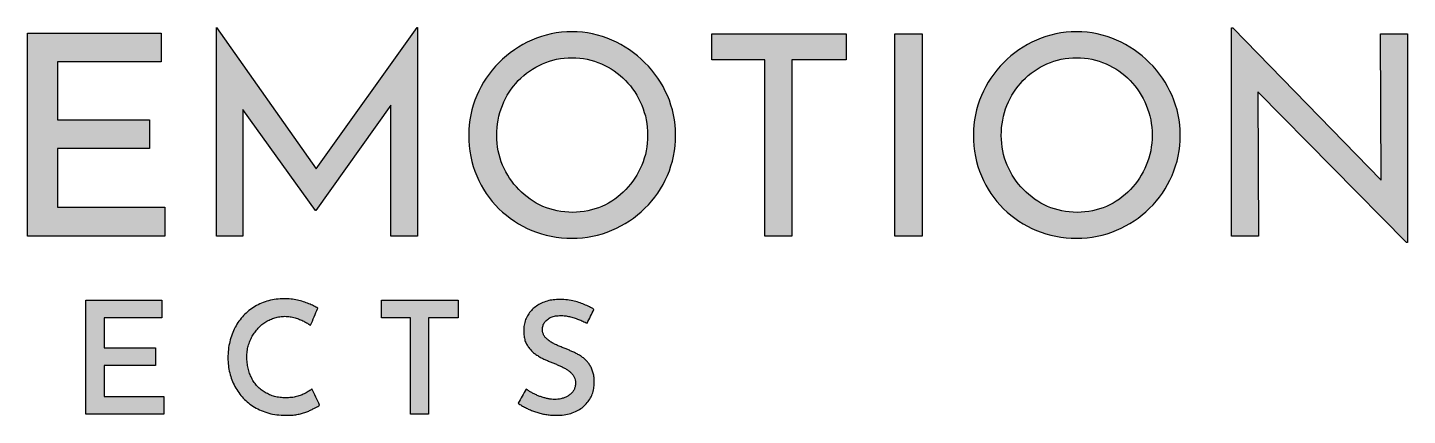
# Model space of a CAD drawing. Extents: x 6 to 227, y 4 to 43.
# Drawn here: x 114.3 to 227.1, y 5.8 to 37.6 of the extents above; entities that cross this region are included whole.
import ezdxf

# ---------------------------------------------------------------- set-up
doc = ezdxf.new("R2010")
doc.units = 0
doc.layers.add('fill-base', color=255, linetype='CONTINUOUS')
doc.layers.add('logo-outline', color=7, linetype='CONTINUOUS')
doc.layers.add('fill-hero', color=102, linetype='CONTINUOUS', true_color=0x00d528)

msp = doc.modelspace()

# ---------------------------------------------------------------- hatches: boundary and pattern name
at = {"layer": 'fill-base', "linetype": 'Continuous'}
h = msp.add_hatch(color=256, dxfattribs=at)
h.dxf.hatch_style = 1
h.paths.add_polyline_path([(114.31, 37.14), (125.22, 37.14), (125.22, 34.78), (116.76, 34.78), (116.76, 30.04), (124.28, 30.04), (124.28, 27.69), (116.76, 27.69), (116.76, 22.89), (125.54, 22.89), (125.54, 20.53), (114.31, 20.53), (114.31, 37.14)])
at = {"layer": 'fill-hero', "linetype": 'Continuous'}
h = msp.add_hatch(color=256, dxfattribs=at)
h.dxf.hatch_style = 1
h.paths.add_polyline_path([(129.74, 20.53), (129.74, 37.59), (129.76, 37.59), (137.9, 26.04), (146.14, 37.59), (146.18, 37.59), (146.18, 20.53), (143.99, 20.53), (143.99, 31.24), (137.88, 22.61), (137.84, 22.61), (131.89, 30.9), (131.89, 20.53)])
h = msp.add_hatch(color=256, dxfattribs=at)
h.dxf.hatch_style = 1
edge = h.paths.add_edge_path(flags=16)
edge.add_spline(control_points=[(163.18, 33.27), (162.61, 33.85), (161.96, 34.3), (161.21, 34.63)], knot_values=[9, 9, 9, 9, 10, 10, 10, 10], degree=3, periodic=0)
edge.add_spline(control_points=[(161.21, 34.63), (160.46, 34.96), (159.67, 35.12), (158.81, 35.12)], knot_values=[10, 10, 10, 10, 11, 11, 11, 11], degree=3, periodic=0)
edge.add_spline(control_points=[(158.81, 35.12), (157.94, 35.12), (157.13, 34.95), (156.39, 34.62)], knot_values=[11, 11, 11, 11, 12, 12, 12, 12], degree=3, periodic=0)
edge.add_spline(control_points=[(156.39, 34.62), (155.64, 34.28), (154.98, 33.83), (154.42, 33.25)], knot_values=[12, 12, 12, 12, 13, 13, 13, 13], degree=3, periodic=0)
edge.add_spline(control_points=[(154.42, 33.25), (153.85, 32.67), (153.42, 31.99), (153.12, 31.22), (152.81, 30.45), (152.66, 29.63), (152.66, 28.76)], knot_values=[13, 13, 13, 13, 14, 14, 14, 15, 15, 15, 15], degree=3, periodic=0)
edge.add_spline(control_points=[(152.66, 28.76), (152.66, 27.89), (152.82, 27.08), (153.14, 26.33)], knot_values=[15, 15, 15, 15, 16, 16, 16, 16], degree=3, periodic=0)
edge.add_spline(control_points=[(153.14, 26.33), (153.46, 25.57), (153.9, 24.91), (154.47, 24.33)], knot_values=[0, 0, 0, 0, 1, 1, 1, 1], degree=3, periodic=0)
edge.add_spline(control_points=[(154.47, 24.33), (155.03, 23.75), (155.69, 23.29), (156.43, 22.96), (157.18, 22.64), (157.99, 22.47), (158.86, 22.47)], knot_values=[1, 1, 1, 1, 2, 2, 2, 3, 3, 3, 3], degree=3, periodic=0)
edge.add_spline(control_points=[(158.86, 22.47), (159.71, 22.47), (160.51, 22.64), (161.26, 22.96)], knot_values=[3, 3, 3, 3, 4, 4, 4, 4], degree=3, periodic=0)
edge.add_spline(control_points=[(161.26, 22.96), (162.01, 23.29), (162.65, 23.75), (163.2, 24.33)], knot_values=[4, 4, 4, 4, 5, 5, 5, 5], degree=3, periodic=0)
edge.add_spline(control_points=[(163.2, 24.33), (163.75, 24.9), (164.19, 25.57), (164.51, 26.33)], knot_values=[5, 5, 5, 5, 6, 6, 6, 6], degree=3, periodic=0)
edge.add_spline(control_points=[(164.51, 26.33), (164.83, 27.08), (164.99, 27.9), (164.99, 28.79)], knot_values=[6, 6, 6, 6, 7, 7, 7, 7], degree=3, periodic=0)
edge.add_spline(control_points=[(164.99, 28.79), (164.99, 29.66), (164.83, 30.47), (164.51, 31.24)], knot_values=[7, 7, 7, 7, 8, 8, 8, 8], degree=3, periodic=0)
edge.add_spline(control_points=[(164.51, 31.24), (164.19, 32.01), (163.74, 32.69), (163.18, 33.27)], knot_values=[8, 8, 8, 8, 9, 9, 9, 9], degree=3, periodic=0)
edge = h.paths.add_edge_path()
edge.add_spline(control_points=[(151.02, 32.02), (151.46, 33.04), (152.06, 33.94), (152.84, 34.72), (153.62, 35.51), (154.51, 36.13), (155.53, 36.57), (156.54, 37.02), (157.64, 37.25), (158.81, 37.25), (159.97, 37.25), (161.06, 37.02), (162.07, 36.57), (163.09, 36.12), (163.99, 35.51), (164.77, 34.72), (165.56, 33.94), (166.17, 33.04), (166.61, 32.02), (167.05, 31.01), (167.28, 29.93), (167.28, 28.79), (167.28, 27.61), (167.05, 26.51), (166.61, 25.49), (166.17, 24.47), (165.56, 23.57), (164.77, 22.8), (163.99, 22.03), (163.09, 21.43), (162.07, 21), (161.06, 20.56), (159.97, 20.35), (158.81, 20.35), (157.64, 20.35), (156.54, 20.56), (155.53, 20.99), (154.51, 21.41), (153.62, 22.01), (152.84, 22.77), (152.06, 23.53), (151.46, 24.43), (151.02, 25.45), (150.59, 26.47), (150.37, 27.58), (150.37, 28.79), (150.37, 29.93), (150.59, 31.01), (151.02, 32.02)], knot_values=[0, 0, 0, 0, 1, 1, 1, 2, 2, 2, 3, 3, 3, 4, 4, 4, 5, 5, 5, 6, 6, 6, 7, 7, 7, 8, 8, 8, 9, 9, 9, 10, 10, 10, 11, 11, 11, 12, 12, 12, 13, 13, 13, 14, 14, 14, 15, 15, 15, 16, 16, 16, 16], degree=3, periodic=0)
h = msp.add_hatch(color=256, dxfattribs=at)
h.dxf.hatch_style = 1
edge = h.paths.add_edge_path(flags=16)
edge.add_spline(control_points=[(204.45, 24.33), (205, 24.9), (205.43, 25.57), (205.75, 26.33)], knot_values=[5, 5, 5, 5, 6, 6, 6, 6], degree=3, periodic=0)
edge.add_spline(control_points=[(205.75, 26.33), (206.07, 27.08), (206.23, 27.9), (206.23, 28.79)], knot_values=[6, 6, 6, 6, 7, 7, 7, 7], degree=3, periodic=0)
edge.add_spline(control_points=[(206.23, 28.79), (206.23, 29.66), (206.07, 30.47), (205.75, 31.24)], knot_values=[7, 7, 7, 7, 8, 8, 8, 8], degree=3, periodic=0)
edge.add_spline(control_points=[(205.75, 31.24), (205.43, 32.01), (204.99, 32.69), (204.43, 33.27)], knot_values=[8, 8, 8, 8, 9, 9, 9, 9], degree=3, periodic=0)
edge.add_spline(control_points=[(204.43, 33.27), (203.86, 33.85), (203.2, 34.3), (202.46, 34.63)], knot_values=[9, 9, 9, 9, 10, 10, 10, 10], degree=3, periodic=0)
edge.add_spline(control_points=[(202.46, 34.63), (201.71, 34.96), (200.91, 35.12), (200.06, 35.12)], knot_values=[10, 10, 10, 10, 11, 11, 11, 11], degree=3, periodic=0)
edge.add_spline(control_points=[(200.06, 35.12), (199.19, 35.12), (198.38, 34.95), (197.63, 34.62)], knot_values=[11, 11, 11, 11, 12, 12, 12, 12], degree=3, periodic=0)
edge.add_spline(control_points=[(197.63, 34.62), (196.88, 34.28), (196.23, 33.83), (195.66, 33.25)], knot_values=[12, 12, 12, 12, 13, 13, 13, 13], degree=3, periodic=0)
edge.add_spline(control_points=[(195.66, 33.25), (195.1, 32.67), (194.67, 31.99), (194.36, 31.22)], knot_values=[13, 13, 13, 13, 14, 14, 14, 14], degree=3, periodic=0)
edge.add_spline(control_points=[(194.36, 31.22), (194.05, 30.45), (193.9, 29.63), (193.9, 28.76)], knot_values=[14, 14, 14, 14, 15, 15, 15, 15], degree=3, periodic=0)
edge.add_spline(control_points=[(193.9, 28.76), (193.9, 27.89), (194.06, 27.08), (194.38, 26.33)], knot_values=[15, 15, 15, 15, 16, 16, 16, 16], degree=3, periodic=0)
edge.add_spline(control_points=[(194.38, 26.33), (194.7, 25.57), (195.15, 24.91), (195.71, 24.33)], knot_values=[0, 0, 0, 0, 1, 1, 1, 1], degree=3, periodic=0)
edge.add_spline(control_points=[(195.71, 24.33), (196.27, 23.75), (196.93, 23.29), (197.68, 22.96), (198.42, 22.64), (199.23, 22.47), (200.1, 22.47)], knot_values=[1, 1, 1, 1, 2, 2, 2, 3, 3, 3, 3], degree=3, periodic=0)
edge.add_spline(control_points=[(200.1, 22.47), (200.96, 22.47), (201.76, 22.64), (202.5, 22.96), (203.25, 23.29), (203.9, 23.75), (204.45, 24.33)], knot_values=[3, 3, 3, 3, 4, 4, 4, 5, 5, 5, 5], degree=3, periodic=0)
edge = h.paths.add_edge_path()
edge.add_spline(control_points=[(192.27, 32.02), (192.7, 33.04), (193.31, 33.94), (194.08, 34.72), (194.86, 35.51), (195.76, 36.13), (196.77, 36.57), (197.79, 37.02), (198.88, 37.25), (200.06, 37.25), (201.21, 37.25), (202.3, 37.02), (203.32, 36.57), (204.33, 36.12), (205.23, 35.51), (206.02, 34.72), (206.8, 33.94), (207.41, 33.04), (207.86, 32.02), (208.3, 31.01), (208.52, 29.93), (208.52, 28.79), (208.52, 27.61), (208.3, 26.51), (207.86, 25.49), (207.41, 24.47), (206.8, 23.57), (206.02, 22.8), (205.23, 22.03), (204.33, 21.43), (203.32, 21), (202.3, 20.56), (201.21, 20.35), (200.06, 20.35), (198.88, 20.35), (197.79, 20.56), (196.77, 20.99), (195.76, 21.41), (194.86, 22.01), (194.08, 22.77), (193.31, 23.53), (192.7, 24.43), (192.27, 25.45), (191.83, 26.47), (191.62, 27.58), (191.62, 28.79), (191.62, 29.93), (191.83, 31.01), (192.27, 32.02)], knot_values=[0, 0, 0, 0, 1, 1, 1, 2, 2, 2, 3, 3, 3, 4, 4, 4, 5, 5, 5, 6, 6, 6, 7, 7, 7, 8, 8, 8, 9, 9, 9, 10, 10, 10, 11, 11, 11, 12, 12, 12, 13, 13, 13, 14, 14, 14, 15, 15, 15, 16, 16, 16, 16], degree=3, periodic=0)
h = msp.add_hatch(color=256, dxfattribs=at)
h.dxf.hatch_style = 1
h.paths.add_polyline_path([(227.02, 20), (214.88, 32.32), (214.92, 20.53), (212.71, 20.53), (212.71, 37.57), (212.82, 37.57), (224.94, 25.1), (224.9, 37.07), (227.09, 37.07), (227.09, 20)])
h = msp.add_hatch(color=256, dxfattribs=at)
h.dxf.hatch_style = 1
h.paths.add_polyline_path([(170.25, 37.07), (181.23, 37.07), (181.23, 34.94), (176.79, 34.94), (176.79, 20.53), (174.57, 20.53), (174.57, 34.94), (170.25, 34.94)])
h = msp.add_hatch(color=256, dxfattribs=at)
h.dxf.hatch_style = 1
h.paths.add_polyline_path([(185.21, 37.07), (187.43, 37.07), (187.43, 20.53), (185.21, 20.53)])
h = msp.add_hatch(color=256, dxfattribs=at)
h.dxf.hatch_style = 1
h.paths.add_polyline_path([(119.08, 15.29), (125.27, 15.29), (125.27, 13.85), (120.58, 13.85), (120.58, 11.37), (124.76, 11.37), (124.76, 9.93), (120.58, 9.93), (120.58, 7.39), (125.45, 7.39), (125.45, 5.96), (119.08, 5.96)])
h = msp.add_hatch(color=256, dxfattribs=at)
h.dxf.hatch_style = 1
edge = h.paths.add_edge_path()
edge.add_spline(control_points=[(136.61, 5.98), (136.48, 5.96), (136.22, 5.9), (135.81, 5.86), (135.52, 5.86), (135.38, 5.86), (135.14, 5.87), (134.68, 5.89), (134.02, 6.01), (133.61, 6.17), (133.41, 6.24), (133.23, 6.33), (132.86, 6.51), (132.36, 6.85), (132.08, 7.13), (131.94, 7.27), (131.81, 7.41), (131.56, 7.71), (131.24, 8.21), (131.08, 8.57), (131, 8.75), (130.94, 8.94), (130.81, 9.33), (130.71, 9.93), (130.67, 10.57), (130.71, 11.23), (130.82, 11.88), (131, 12.49), (131.26, 13.06), (131.57, 13.58), (131.84, 13.87), (131.97, 14.02), (132.11, 14.16), (132.39, 14.44), (132.89, 14.77), (133.43, 15.05), (134.01, 15.25), (134.63, 15.37), (135.25, 15.4), (135.83, 15.38), (136.36, 15.3), (136.69, 15.2), (136.85, 15.15), (137, 15.1), (137.28, 15), (137.68, 14.83), (137.92, 14.69), (138.03, 14.62), (137.83, 14.16), (137.64, 13.69), (137.44, 13.23), (137.35, 13.28), (137.17, 13.4), (136.87, 13.56), (136.54, 13.72), (136.17, 13.86), (135.75, 13.94), (135.34, 13.97), (134.92, 13.94), (134.52, 13.85), (134.27, 13.75), (134.15, 13.7), (134.02, 13.64), (133.78, 13.52), (133.45, 13.29), (133.25, 13.09), (133.16, 13), (133.07, 12.89), (132.89, 12.68), (132.66, 12.33), (132.54, 12.07), (132.48, 11.94), (132.43, 11.81), (132.33, 11.53), (132.25, 11.09), (132.23, 10.63), (132.25, 10.17), (132.32, 9.72), (132.41, 9.43), (132.45, 9.29), (132.51, 9.16), (132.62, 8.9), (132.83, 8.54), (133.01, 8.33), (133.09, 8.23), (133.19, 8.13), (133.39, 7.95), (133.72, 7.72), (133.97, 7.6), (134.09, 7.53), (134.23, 7.49), (134.5, 7.39), (134.95, 7.31), (135.41, 7.28), (135.86, 7.31), (136.29, 7.37), (136.55, 7.47), (136.67, 7.51), (136.79, 7.56), (137, 7.66), (137.3, 7.83), (137.47, 7.96), (137.55, 8.02), (137.76, 7.58), (137.97, 7.13), (138.18, 6.69), (138.13, 6.65), (138.01, 6.58), (137.81, 6.46), (137.65, 6.39), (137.57, 6.34), (137.47, 6.3), (137.28, 6.2), (136.95, 6.08), (136.73, 6.02), (136.61, 5.98)], knot_values=[0, 0, 0, 0, 0.389368, 0.801768, 1.240514, 1.240514, 1.240514, 1.944335, 2.61051, 3.250534, 3.250534, 3.250534, 3.870969, 4.469534, 5.057127, 5.057127, 5.057127, 5.645255, 6.230867, 6.82275, 6.82275, 6.82275, 7.425056, 8.0327, 8.654689, 9.345016, 10.003903, 10.640977, 11.258035, 11.856781, 12.448344, 12.448344, 12.448344, 13.041972, 13.634588, 14.237775, 14.852124, 15.478921, 16.129598, 16.698514, 17.230292, 17.731711, 17.731711, 17.731711, 18.204321, 18.63468, 19.025474, 19.025474, 19.025474, 20.025474, 20.025474, 20.025474, 20.331337, 20.671656, 21.047505, 21.445769, 21.859718, 22.297799, 22.703283, 23.105555, 23.512958, 23.512958, 23.512958, 23.918729, 24.323038, 24.734056, 24.734056, 24.734056, 25.145632, 25.562809, 25.991478, 25.991478, 25.991478, 26.426104, 26.869417, 27.328821, 27.803712, 28.25819, 28.698172, 28.698172, 28.698172, 29.126652, 29.540666, 29.947045, 29.947045, 29.947045, 30.350384, 30.755731, 31.169791, 31.169791, 31.169791, 31.600359, 32.047874, 32.520073, 32.979318, 33.404299, 33.80202, 33.80202, 33.80202, 34.180518, 34.521293, 34.827795, 34.827795, 34.827795, 35.827795, 35.827795, 35.827795, 36.01666, 36.25197, 36.534161, 36.534161, 36.534161, 36.846408, 37.188467, 37.56198, 37.56198, 37.56198, 37.56198], weights=[1, 1, 1, 1, 1, 1, 1, 1, 1, 1, 1, 1, 1, 1, 1, 1, 1, 1, 1, 1, 1, 1, 1, 1, 1, 1, 1, 1, 1, 1, 1, 1, 1, 1, 1, 1, 1, 1, 1, 1, 1, 1, 1, 1, 1, 1, 1, 1, 1, 1, 1, 1, 1, 1, 1, 1, 1, 1, 1, 1, 1, 1, 1, 1, 1, 1, 1, 1, 1, 1, 1, 1, 1, 1, 1, 1, 1, 1, 1, 1, 1, 1, 1, 1, 1, 1, 1, 1, 1, 1, 1, 1, 1, 1, 1, 1, 1, 1, 1, 1, 1, 1, 1, 1, 1, 1, 1, 1, 1, 1, 1, 1, 1, 1, 1, 1], degree=3, periodic=0)
h = msp.add_hatch(color=256, dxfattribs=at)
h.dxf.hatch_style = 1
h.paths.add_polyline_path([(143.25, 15.29), (149.5, 15.29), (149.5, 13.85), (147.09, 13.85), (147.09, 5.96), (145.6, 5.96), (145.6, 13.85), (143.25, 13.85)])
h = msp.add_hatch(color=256, dxfattribs=at)
h.dxf.hatch_style = 1
edge = h.paths.add_edge_path()
edge.add_spline(control_points=[(156.8, 13.71), (156.72, 13.64), (156.56, 13.5), (156.42, 13.2), (156.39, 12.9), (156.42, 12.62), (156.51, 12.38), (156.61, 12.25), (156.67, 12.19), (156.74, 12.13), (156.87, 12), (157.12, 11.83), (157.29, 11.74), (157.39, 11.69), (157.49, 11.64), (157.69, 11.55), (158, 11.42), (158.21, 11.33), (158.32, 11.29), (158.42, 11.25), (158.6, 11.18), (158.88, 11.06), (159.06, 10.97), (159.15, 10.92), (159.25, 10.87), (159.43, 10.78), (159.68, 10.6), (159.92, 10.41), (160.12, 10.19), (160.3, 9.93), (160.39, 9.74), (160.44, 9.64), (160.48, 9.53), (160.56, 9.31), (160.62, 8.93), (160.64, 8.5), (160.6, 8.05), (160.48, 7.59), (160.33, 7.31), (160.26, 7.18), (160.17, 7.05), (159.99, 6.79), (159.63, 6.46), (159.2, 6.2), (158.7, 6), (158.14, 5.88), (157.61, 5.85), (157.14, 5.87), (156.75, 5.91), (156.38, 5.98), (156.01, 6.08), (155.66, 6.19), (155.43, 6.28), (155.32, 6.33), (155.21, 6.38), (155, 6.48), (154.69, 6.66), (154.5, 6.78), (154.4, 6.84), (154.62, 7.23), (154.84, 7.62), (155.07, 8.01), (155.14, 7.96), (155.28, 7.85), (155.52, 7.71), (155.77, 7.58), (156.04, 7.46), (156.31, 7.36), (156.59, 7.28), (156.86, 7.21), (157.13, 7.17), (157.39, 7.16), (157.65, 7.17), (157.91, 7.21), (158.08, 7.27), (158.17, 7.29), (158.25, 7.33), (158.42, 7.39), (158.64, 7.54), (158.76, 7.67), (158.82, 7.73), (158.88, 7.8), (158.99, 7.94), (159.07, 8.21), (159.1, 8.49), (159.08, 8.76), (159, 8.99), (158.91, 9.12), (158.86, 9.19), (158.81, 9.25), (158.7, 9.38), (158.5, 9.54), (158.35, 9.63), (158.27, 9.68), (158.19, 9.72), (158.01, 9.82), (157.74, 9.95), (157.46, 10.06), (157.17, 10.17), (156.87, 10.3), (156.58, 10.43), (156.28, 10.57), (156, 10.74), (155.82, 10.87), (155.73, 10.93), (155.65, 11), (155.49, 11.14), (155.28, 11.4), (155.09, 11.67), (154.95, 11.99), (154.88, 12.36), (154.85, 12.78), (154.88, 13.23), (155, 13.69), (155.21, 14.09), (155.48, 14.44), (155.81, 14.75), (156.07, 14.9), (156.21, 14.98), (156.35, 15.05), (156.66, 15.19), (157.16, 15.31), (157.5, 15.33), (157.68, 15.34), (157.89, 15.34), (158.29, 15.33), (158.85, 15.25), (159.2, 15.15), (159.36, 15.1), (159.51, 15.04), (159.81, 14.94), (160.22, 14.75), (160.48, 14.61), (160.6, 14.53), (160.42, 14.15), (160.23, 13.77), (160.04, 13.39), (159.93, 13.45), (159.7, 13.56), (159.34, 13.71), (159.1, 13.79), (158.98, 13.83), (158.85, 13.87), (158.61, 13.94), (158.25, 14.01), (157.87, 14.03), (157.48, 14), (157.1, 13.91), (156.9, 13.78), (156.8, 13.71)], knot_values=[0, 0, 0, 0, 0.319327, 0.630885, 0.967069, 1.215271, 1.458855, 1.71383, 1.71383, 1.71383, 1.987288, 2.278868, 2.591919, 2.591919, 2.591919, 2.924088, 3.262954, 3.608624, 3.608624, 3.608624, 3.909871, 4.213985, 4.52163, 4.52163, 4.52163, 4.831372, 5.135936, 5.43828, 5.741618, 6.05212, 6.376325, 6.376325, 6.376325, 6.716816, 7.094027, 7.514722, 7.990789, 8.456223, 8.926941, 8.926941, 8.926941, 9.392399, 9.867212, 10.368281, 10.901198, 11.473565, 12.100078, 12.490579, 12.87749, 13.262974, 13.637106, 14.005975, 14.370953, 14.370953, 14.370953, 14.732742, 15.084664, 15.427667, 15.427667, 15.427667, 16.427667, 16.427667, 16.427667, 16.689613, 16.963667, 17.25096, 17.54423, 17.83628, 18.128219, 18.411859, 18.679545, 18.933385, 19.197252, 19.461366, 19.728809, 19.728809, 19.728809, 20.001689, 20.263584, 20.522456, 20.522456, 20.522456, 20.786744, 21.062393, 21.367228, 21.620619, 21.859777, 22.098019, 22.098019, 22.098019, 22.340021, 22.594956, 22.867609, 22.867609, 22.867609, 23.158257, 23.456401, 23.762945, 24.076878, 24.396676, 24.722482, 25.050506, 25.37806, 25.706752, 25.706752, 25.706752, 26.032394, 26.356811, 26.685501, 27.026799, 27.394775, 27.800165, 28.291724, 28.751911, 29.197768, 29.639599, 30.084229, 30.545307, 30.545307, 30.545307, 31.031743, 31.537462, 32.07401, 32.07401, 32.07401, 32.699838, 33.265422, 33.777821, 33.777821, 33.777821, 34.258584, 34.713684, 35.145977, 35.145977, 35.145977, 36.145977, 36.145977, 36.145977, 36.523108, 36.906344, 37.29686, 37.29686, 37.29686, 37.682261, 38.046849, 38.395022, 38.826499, 39.207992, 39.557425, 39.557425, 39.557425, 39.557425], weights=[1, 1, 1, 1, 1, 1, 1, 1, 1, 1, 1, 1, 1, 1, 1, 1, 1, 1, 1, 1, 1, 1, 1, 1, 1, 1, 1, 1, 1, 1, 1, 1, 1, 1, 1, 1, 1, 1, 1, 1, 1, 1, 1, 1, 1, 1, 1, 1, 1, 1, 1, 1, 1, 1, 1, 1, 1, 1, 1, 1, 1, 1, 1, 1, 1, 1, 1, 1, 1, 1, 1, 1, 1, 1, 1, 1, 1, 1, 1, 1, 1, 1, 1, 1, 1, 1, 1, 1, 1, 1, 1, 1, 1, 1, 1, 1, 1, 1, 1, 1, 1, 1, 1, 1, 1, 1, 1, 1, 1, 1, 1, 1, 1, 1, 1, 1, 1, 1, 1, 1, 1, 1, 1, 1, 1, 1, 1, 1, 1, 1, 1, 1, 1, 1, 1, 1, 1, 1, 1, 1, 1, 1, 1, 1, 1, 1, 1, 1, 1, 1], degree=3, periodic=0)

# ---------------------------------------------------------------- linework, layer by layer
at = {"layer": 'logo-outline'}
for points in [[(129.74, 20.53), (129.74, 37.59), (129.76, 37.59), (137.9, 26.04), (146.14, 37.59), (146.18, 37.59), (146.18, 20.53), (143.99, 20.53), (143.99, 31.24), (137.88, 22.61), (137.84, 22.61), (131.89, 30.9), (131.89, 20.53)], [(227.02, 20), (214.88, 32.32), (214.92, 20.53), (212.71, 20.53), (212.71, 37.57), (212.82, 37.57), (224.94, 25.1), (224.9, 37.07), (227.09, 37.07), (227.09, 20)], [(114.31, 37.14), (125.22, 37.14), (125.22, 34.78), (116.76, 34.78), (116.76, 30.04), (124.28, 30.04), (124.28, 27.69), (116.76, 27.69), (116.76, 22.89), (125.54, 22.89), (125.54, 20.53), (114.31, 20.53), (114.31, 37.14)], [(170.25, 37.07), (181.23, 37.07), (181.23, 34.94), (176.79, 34.94), (176.79, 20.53), (174.57, 20.53), (174.57, 34.94), (170.25, 34.94)], [(185.21, 37.07), (187.43, 37.07), (187.43, 20.53), (185.21, 20.53)], [(150.37, 28.79), (150.37, 28.79)], [(152.66, 28.76), (152.66, 28.76)], [(191.62, 28.79), (191.62, 28.79)], [(193.9, 28.76), (193.9, 28.76)]]:
    msp.add_lwpolyline(points, close=True, dxfattribs=at)
at = {"layer": 'logo-outline', "color": 7}
for points in [[(119.08, 15.29), (125.27, 15.29), (125.27, 13.85), (120.58, 13.85), (120.58, 11.37), (124.76, 11.37), (124.76, 9.93), (120.58, 9.93), (120.58, 7.39), (125.45, 7.39), (125.45, 5.96), (119.08, 5.96)], [(143.25, 15.29), (149.5, 15.29), (149.5, 13.85), (147.09, 13.85), (147.09, 5.96), (145.6, 5.96), (145.6, 13.85), (143.25, 13.85)]]:
    msp.add_lwpolyline(points, close=True, dxfattribs=at)
at = {"layer": 'logo-outline'}
for points in [[(151.02, 32.02), (151.46, 33.04), (152.06, 33.94), (152.84, 34.72), (153.62, 35.51), (154.51, 36.13), (155.53, 36.57), (156.54, 37.02), (157.64, 37.25), (158.81, 37.25), (159.97, 37.25), (161.06, 37.02), (162.07, 36.57), (163.09, 36.12), (163.99, 35.51), (164.77, 34.72), (165.56, 33.94), (166.17, 33.04), (166.61, 32.02), (167.05, 31.01), (167.28, 29.93), (167.28, 28.79), (167.28, 27.61), (167.05, 26.51), (166.61, 25.49), (166.17, 24.47), (165.56, 23.57), (164.77, 22.8), (163.99, 22.03), (163.09, 21.43), (162.07, 21), (161.06, 20.56), (159.97, 20.35), (158.81, 20.35), (157.64, 20.35), (156.54, 20.56), (155.53, 20.99), (154.51, 21.41), (153.62, 22.01), (152.84, 22.77), (152.06, 23.53), (151.46, 24.43), (151.02, 25.45), (150.59, 26.47), (150.37, 27.58), (150.37, 28.79), (150.37, 29.93), (150.59, 31.01), (151.02, 32.02)], [(192.27, 32.02), (192.7, 33.04), (193.31, 33.94), (194.08, 34.72), (194.86, 35.51), (195.76, 36.13), (196.77, 36.57), (197.79, 37.02), (198.88, 37.25), (200.06, 37.25), (201.21, 37.25), (202.3, 37.02), (203.32, 36.57), (204.33, 36.12), (205.23, 35.51), (206.02, 34.72), (206.8, 33.94), (207.41, 33.04), (207.86, 32.02), (208.3, 31.01), (208.52, 29.93), (208.52, 28.79), (208.52, 27.61), (208.3, 26.51), (207.86, 25.49), (207.41, 24.47), (206.8, 23.57), (206.02, 22.8), (205.23, 22.03), (204.33, 21.43), (203.32, 21), (202.3, 20.56), (201.21, 20.35), (200.06, 20.35), (198.88, 20.35), (197.79, 20.56), (196.77, 20.99), (195.76, 21.41), (194.86, 22.01), (194.08, 22.77), (193.31, 23.53), (192.7, 24.43), (192.27, 25.45), (191.83, 26.47), (191.62, 27.58), (191.62, 28.79), (191.62, 29.93), (191.83, 31.01), (192.27, 32.02)], [(153.14, 26.33), (153.46, 25.57), (153.9, 24.91), (154.47, 24.33), (155.03, 23.75), (155.69, 23.29), (156.43, 22.96), (157.18, 22.64), (157.99, 22.47), (158.86, 22.47), (159.71, 22.47), (160.51, 22.64), (161.26, 22.96), (162.01, 23.29), (162.65, 23.75), (163.2, 24.33), (163.75, 24.9), (164.19, 25.57), (164.51, 26.33), (164.83, 27.08), (164.99, 27.9), (164.99, 28.79), (164.99, 29.66), (164.83, 30.47), (164.51, 31.24), (164.19, 32.01), (163.74, 32.69), (163.18, 33.27), (162.61, 33.85), (161.96, 34.3), (161.21, 34.63), (160.46, 34.96), (159.67, 35.12), (158.81, 35.12), (157.94, 35.12), (157.13, 34.95), (156.39, 34.62), (155.64, 34.28), (154.98, 33.83), (154.42, 33.25), (153.85, 32.67), (153.42, 31.99), (153.12, 31.22), (152.81, 30.45), (152.66, 29.63), (152.66, 28.76), (152.66, 27.89), (152.82, 27.08), (153.14, 26.33)], [(194.38, 26.33), (194.7, 25.57), (195.15, 24.91), (195.71, 24.33), (196.27, 23.75), (196.93, 23.29), (197.68, 22.96), (198.42, 22.64), (199.23, 22.47), (200.1, 22.47), (200.96, 22.47), (201.76, 22.64), (202.5, 22.96), (203.25, 23.29), (203.9, 23.75), (204.45, 24.33), (205, 24.9), (205.43, 25.57), (205.75, 26.33), (206.07, 27.08), (206.23, 27.9), (206.23, 28.79), (206.23, 29.66), (206.07, 30.47), (205.75, 31.24), (205.43, 32.01), (204.99, 32.69), (204.43, 33.27), (203.86, 33.85), (203.2, 34.3), (202.46, 34.63), (201.71, 34.96), (200.91, 35.12), (200.06, 35.12), (199.19, 35.12), (198.38, 34.95), (197.63, 34.62), (196.88, 34.28), (196.23, 33.83), (195.66, 33.25), (195.1, 32.67), (194.67, 31.99), (194.36, 31.22), (194.05, 30.45), (193.9, 29.63), (193.9, 28.76), (193.9, 27.89), (194.06, 27.08), (194.38, 26.33)]]:
    msp.add_open_spline(points, degree=3, knots=[0, 0, 0, 0, 1, 1, 1, 2, 2, 2, 3, 3, 3, 4, 4, 4, 5, 5, 5, 6, 6, 6, 7, 7, 7, 8, 8, 8, 9, 9, 9, 10, 10, 10, 11, 11, 11, 12, 12, 12, 13, 13, 13, 14, 14, 14, 15, 15, 15, 16, 16, 16, 16], dxfattribs=at)
at = {"layer": 'logo-outline', "color": 7}
for points, knots in [([(136.61, 5.98), (136.48, 5.96), (136.22, 5.9), (135.81, 5.86), (135.52, 5.86), (135.38, 5.86), (135.14, 5.87), (134.68, 5.89), (134.02, 6.01), (133.61, 6.17), (133.41, 6.24), (133.23, 6.33), (132.86, 6.51), (132.36, 6.85), (132.08, 7.13), (131.94, 7.27), (131.81, 7.41), (131.56, 7.71), (131.24, 8.21), (131.08, 8.57), (131, 8.75), (130.94, 8.94), (130.81, 9.33), (130.71, 9.93), (130.67, 10.57), (130.71, 11.23), (130.82, 11.88), (131, 12.49), (131.26, 13.06), (131.57, 13.58), (131.84, 13.87), (131.97, 14.02), (132.11, 14.16), (132.39, 14.44), (132.89, 14.77), (133.43, 15.05), (134.01, 15.25), (134.63, 15.37), (135.25, 15.4), (135.83, 15.38), (136.36, 15.3), (136.69, 15.2), (136.85, 15.15), (137, 15.1), (137.28, 15), (137.68, 14.83), (137.92, 14.69), (138.03, 14.62), (137.83, 14.16), (137.64, 13.69), (137.44, 13.23), (137.35, 13.28), (137.17, 13.4), (136.87, 13.56), (136.54, 13.72), (136.17, 13.86), (135.75, 13.94), (135.34, 13.97), (134.92, 13.94), (134.52, 13.85), (134.27, 13.75), (134.15, 13.7), (134.02, 13.64), (133.78, 13.52), (133.45, 13.29), (133.25, 13.09), (133.16, 13), (133.07, 12.89), (132.89, 12.68), (132.66, 12.33), (132.54, 12.07), (132.48, 11.94), (132.43, 11.81), (132.33, 11.53), (132.25, 11.09), (132.23, 10.63), (132.25, 10.17), (132.32, 9.72), (132.41, 9.43), (132.45, 9.29), (132.51, 9.16), (132.62, 8.9), (132.83, 8.54), (133.01, 8.33), (133.09, 8.23), (133.19, 8.13), (133.39, 7.95), (133.72, 7.72), (133.97, 7.6), (134.09, 7.53), (134.23, 7.49), (134.5, 7.39), (134.95, 7.31), (135.41, 7.28), (135.86, 7.31), (136.29, 7.37), (136.55, 7.47), (136.67, 7.51), (136.79, 7.56), (137, 7.66), (137.3, 7.83), (137.47, 7.96), (137.55, 8.02), (137.76, 7.58), (137.97, 7.13), (138.18, 6.69), (138.13, 6.65), (138.01, 6.58), (137.81, 6.46), (137.65, 6.39), (137.57, 6.34), (137.47, 6.3), (137.28, 6.2), (136.95, 6.08), (136.73, 6.02), (136.61, 5.98)], [0, 0, 0, 0, 0.389368, 0.801768, 1.240514, 1.240514, 1.240514, 1.944335, 2.61051, 3.250534, 3.250534, 3.250534, 3.870969, 4.469534, 5.057127, 5.057127, 5.057127, 5.645255, 6.230867, 6.82275, 6.82275, 6.82275, 7.425056, 8.0327, 8.654689, 9.345016, 10.003903, 10.640977, 11.258035, 11.856781, 12.448344, 12.448344, 12.448344, 13.041972, 13.634588, 14.237775, 14.852124, 15.478921, 16.129598, 16.698514, 17.230292, 17.731711, 17.731711, 17.731711, 18.204321, 18.63468, 19.025474, 19.025474, 19.025474, 20.025474, 20.025474, 20.025474, 20.331337, 20.671656, 21.047505, 21.445769, 21.859718, 22.297799, 22.703283, 23.105555, 23.512958, 23.512958, 23.512958, 23.918729, 24.323038, 24.734056, 24.734056, 24.734056, 25.145632, 25.562809, 25.991478, 25.991478, 25.991478, 26.426104, 26.869417, 27.328821, 27.803712, 28.25819, 28.698172, 28.698172, 28.698172, 29.126652, 29.540666, 29.947045, 29.947045, 29.947045, 30.350384, 30.755731, 31.169791, 31.169791, 31.169791, 31.600359, 32.047874, 32.520073, 32.979318, 33.404299, 33.80202, 33.80202, 33.80202, 34.180518, 34.521293, 34.827795, 34.827795, 34.827795, 35.827795, 35.827795, 35.827795, 36.01666, 36.25197, 36.534161, 36.534161, 36.534161, 36.846408, 37.188467, 37.56198, 37.56198, 37.56198, 37.56198]), ([(156.8, 13.71), (156.72, 13.64), (156.56, 13.5), (156.42, 13.2), (156.39, 12.9), (156.42, 12.62), (156.51, 12.38), (156.61, 12.25), (156.67, 12.19), (156.74, 12.13), (156.87, 12), (157.12, 11.83), (157.29, 11.74), (157.39, 11.69), (157.49, 11.64), (157.69, 11.55), (158, 11.42), (158.21, 11.33), (158.32, 11.29), (158.42, 11.25), (158.6, 11.18), (158.88, 11.06), (159.06, 10.97), (159.15, 10.92), (159.25, 10.87), (159.43, 10.78), (159.68, 10.6), (159.92, 10.41), (160.12, 10.19), (160.3, 9.93), (160.39, 9.74), (160.44, 9.64), (160.48, 9.53), (160.56, 9.31), (160.62, 8.93), (160.64, 8.5), (160.6, 8.05), (160.48, 7.59), (160.33, 7.31), (160.26, 7.18), (160.17, 7.05), (159.99, 6.79), (159.63, 6.46), (159.2, 6.2), (158.7, 6), (158.14, 5.88), (157.61, 5.85), (157.14, 5.87), (156.75, 5.91), (156.38, 5.98), (156.01, 6.08), (155.66, 6.19), (155.43, 6.28), (155.32, 6.33), (155.21, 6.38), (155, 6.48), (154.69, 6.66), (154.5, 6.78), (154.4, 6.84), (154.62, 7.23), (154.84, 7.62), (155.07, 8.01), (155.14, 7.96), (155.28, 7.85), (155.52, 7.71), (155.77, 7.58), (156.04, 7.46), (156.31, 7.36), (156.59, 7.28), (156.86, 7.21), (157.13, 7.17), (157.39, 7.16), (157.65, 7.17), (157.91, 7.21), (158.08, 7.27), (158.17, 7.29), (158.25, 7.33), (158.42, 7.39), (158.64, 7.54), (158.76, 7.67), (158.82, 7.73), (158.88, 7.8), (158.99, 7.94), (159.07, 8.21), (159.1, 8.49), (159.08, 8.76), (159, 8.99), (158.91, 9.12), (158.86, 9.19), (158.81, 9.25), (158.7, 9.38), (158.5, 9.54), (158.35, 9.63), (158.27, 9.68), (158.19, 9.72), (158.01, 9.82), (157.74, 9.95), (157.46, 10.06), (157.17, 10.17), (156.87, 10.3), (156.58, 10.43), (156.28, 10.57), (156, 10.74), (155.82, 10.87), (155.73, 10.93), (155.65, 11), (155.49, 11.14), (155.28, 11.4), (155.09, 11.67), (154.95, 11.99), (154.88, 12.36), (154.85, 12.78), (154.88, 13.23), (155, 13.69), (155.21, 14.09), (155.48, 14.44), (155.81, 14.75), (156.07, 14.9), (156.21, 14.98), (156.35, 15.05), (156.66, 15.19), (157.16, 15.31), (157.5, 15.33), (157.68, 15.34), (157.89, 15.34), (158.29, 15.33), (158.85, 15.25), (159.2, 15.15), (159.36, 15.1), (159.51, 15.04), (159.81, 14.94), (160.22, 14.75), (160.48, 14.61), (160.6, 14.53), (160.42, 14.15), (160.23, 13.77), (160.04, 13.39), (159.93, 13.45), (159.7, 13.56), (159.34, 13.71), (159.1, 13.79), (158.98, 13.83), (158.85, 13.87), (158.61, 13.94), (158.25, 14.01), (157.87, 14.03), (157.48, 14), (157.1, 13.91), (156.9, 13.78), (156.8, 13.71)], [0, 0, 0, 0, 0.319327, 0.630885, 0.967069, 1.215271, 1.458855, 1.71383, 1.71383, 1.71383, 1.987288, 2.278868, 2.591919, 2.591919, 2.591919, 2.924088, 3.262954, 3.608624, 3.608624, 3.608624, 3.909871, 4.213985, 4.52163, 4.52163, 4.52163, 4.831372, 5.135936, 5.43828, 5.741618, 6.05212, 6.376325, 6.376325, 6.376325, 6.716816, 7.094027, 7.514722, 7.990789, 8.456223, 8.926941, 8.926941, 8.926941, 9.392399, 9.867212, 10.368281, 10.901198, 11.473565, 12.100078, 12.490579, 12.87749, 13.262974, 13.637106, 14.005975, 14.370953, 14.370953, 14.370953, 14.732742, 15.084664, 15.427667, 15.427667, 15.427667, 16.427667, 16.427667, 16.427667, 16.689613, 16.963667, 17.25096, 17.54423, 17.83628, 18.128219, 18.411859, 18.679545, 18.933385, 19.197252, 19.461366, 19.728809, 19.728809, 19.728809, 20.001689, 20.263584, 20.522456, 20.522456, 20.522456, 20.786744, 21.062393, 21.367228, 21.620619, 21.859777, 22.098019, 22.098019, 22.098019, 22.340021, 22.594956, 22.867609, 22.867609, 22.867609, 23.158257, 23.456401, 23.762945, 24.076878, 24.396676, 24.722482, 25.050506, 25.37806, 25.706752, 25.706752, 25.706752, 26.032394, 26.356811, 26.685501, 27.026799, 27.394775, 27.800165, 28.291724, 28.751911, 29.197768, 29.639599, 30.084229, 30.545307, 30.545307, 30.545307, 31.031743, 31.537462, 32.07401, 32.07401, 32.07401, 32.699838, 33.265422, 33.777821, 33.777821, 33.777821, 34.258584, 34.713684, 35.145977, 35.145977, 35.145977, 36.145977, 36.145977, 36.145977, 36.523108, 36.906344, 37.29686, 37.29686, 37.29686, 37.682261, 38.046849, 38.395022, 38.826499, 39.207992, 39.557425, 39.557425, 39.557425, 39.557425])]:
    msp.add_open_spline(points, degree=3, knots=knots, dxfattribs=at)

doc.saveas('drawing.dxf')
